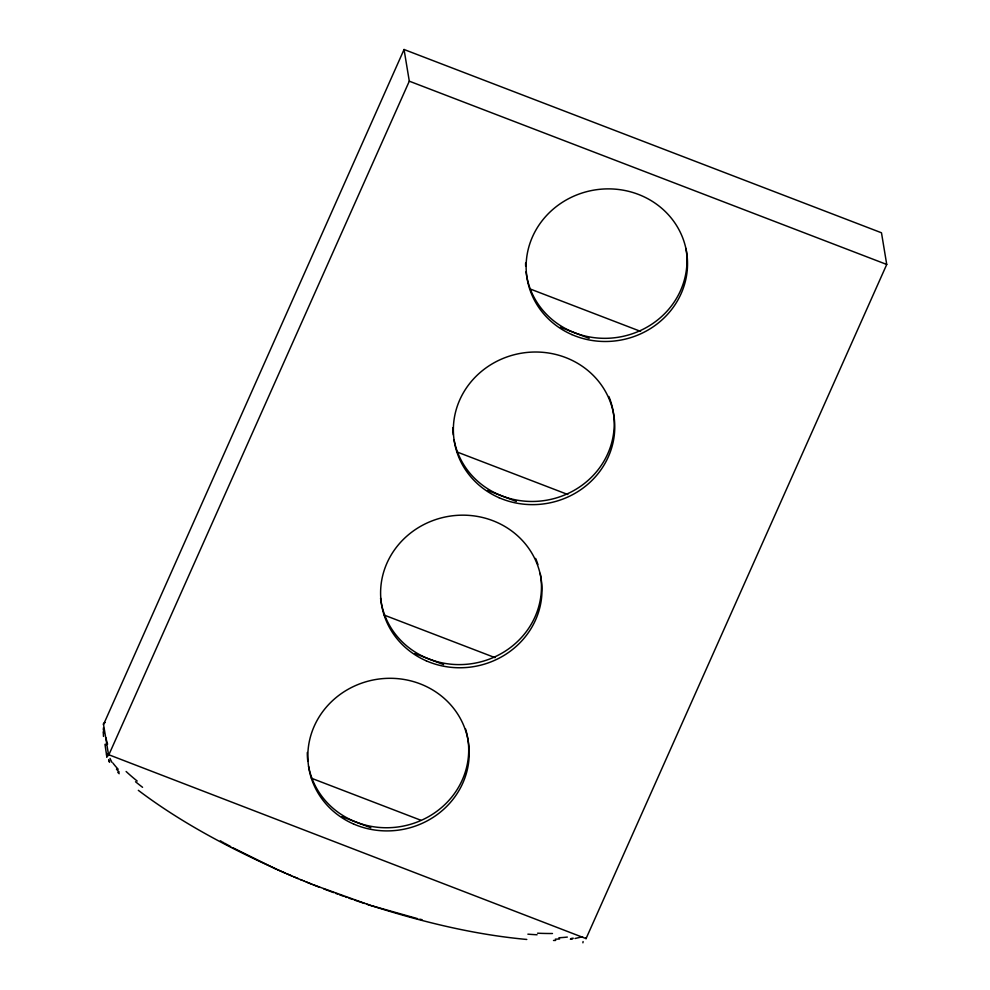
<?xml version="1.0" encoding="UTF-8"?>
<svg xmlns="http://www.w3.org/2000/svg" width="990" height="990" viewBox="0 0 990 990"><rect width="100%" height="100%" fill="white"/><g stroke="black" fill="none" stroke-linecap="round" stroke-linejoin="round"><path stroke-width="1.49" d="M103.282 731.709L103.48 736.424M106.561 755.036L106.908 753.613M103.331 730.088L103.443 727.761M103.48 724.606L404.056 49.5L881.484 232.786L886.731 264.466L586.055 938.607L108.467 754.615M404.056 49.5L409.303 81.18L108.628 755.321L103.393 723.69M582.553 936.738L575.017 938.495M572.616 938.928L570.401 939.263M555.687 940.426L553.497 940.475M526.791 939.461C472.317 934.461 418.918 921.084 366.981 904.241M419.797 919.178L422.012 919.698M417.57 918.658L371.349 905.64M370.805 905.516L313.026 884.701M364.493 903.449L354.346 900.021M352.564 899.403L348.925 898.14M345.188 896.816L347.069 897.485M343.295 896.136L339.434 894.75M335.548 893.327L337.491 894.044M333.618 892.609L323.755 888.896M409.303 81.18L886.731 264.466M529.675 288.795L640.592 331.378M560.315 327.269L589.137 338.332M456.91 451.935L567.827 494.517M487.563 490.409L516.372 501.472M384.145 615.075L495.062 657.657M414.798 653.548L443.607 664.612M311.38 778.214L420.861 820.252M342.033 816.688L370.842 827.751M319.745 887.349L304.338 881.187M311.986 884.28L306.232 881.954M304.462 881.236L300.613 879.652M302.321 880.357L296.988 878.142M298.064 878.576L293.473 876.657M295.936 877.685L290.058 875.197M286.766 873.774L291.691 875.878M289.575 874.974L283.561 872.376M285.355 873.143L277.447 869.678M283.251 872.215L274.515 868.354M276.903 869.381C228.418 847.452 180.873 822.492 138.328 790.329M274.774 868.428L232.799 847.725M230.707 846.586L224.483 843.146M222.441 841.983L223.455 842.564M220.386 840.807L221.413 841.401M119.184 773.735L117.773 772.299M109.581 762.35L108.628 760.803M585.87 937.815L586.055 938.607M104.965 744.332L106.809 756.645M465.56 728.949A80.821 76.181 -9.4 0 1 406.284 825.425A80.821 76.181 -9.4 0 1 308.571 766.31M307.791 761.199A80.821 76.181 -9.4 0 1 307.308 752.511M540.206 573.42A80.821 76.181 -9.4 0 1 472.279 663.609A80.821 76.181 -9.4 0 1 380.556 598.059M535.615 558.409A80.821 76.181 -9.4 0 1 537.929 564.56M608.875 396.483A80.821 76.181 -9.4 0 1 555.192 498.267A80.821 76.181 -9.4 0 1 454.101 440.03M453.321 434.919A80.821 76.181 -9.4 0 1 452.838 427.754M685.959 248.416A80.821 76.181 -9.4 0 1 617.129 337.429A80.821 76.181 -9.4 0 1 526.074 271.767M525.653 266.149A80.821 76.181 -9.4 0 1 525.603 263.093M583.085 941.54A33.239 6.101 -67.2 0 1 582.9 942.814M573.198 938.161A25.752 4.059 -4.6 0 1 571.02 938.52M567.32 937.072A43.102 10.964 -1.3 0 1 558.904 937.765M559.622 938.99A64.585 23.599 0.9 0 1 555.316 939.163M552.47 933.508A116.56 49.29 1.4 0 1 537.558 933.199M537.087 934.77A186.714 99.73 1.6 0 1 527.88 934.164M103.95 723.071A33.239 5.507 -70.7 0 1 105.212 722.589M103.653 733.132A28.883 3.774 83.8 0 1 103.678 731.511M107.601 744.195A22.226 9.467 67.3 0 1 105.942 737.748M106.041 744.777A25.752 15.531 60.5 0 1 105.819 744.183M106.759 757.189A33.239 5.631 -70.8 0 1 108.17 755.506M107.007 754.034A28.883 3.935 78.3 0 1 107.229 753.6M111.907 762.288A22.226 4.455 54.6 0 1 110.026 758.402M109.605 761.26A25.752 7.623 42.2 0 1 108.653 759.602M118.194 769.267A43.102 15.766 37 0 1 112.922 763.043M119.196 772.076A64.585 29.316 32.2 0 1 116.449 769.18M137.202 781.06A116.56 58.497 30.2 0 1 126.114 771.495M142.572 787.31A186.714 111.697 26.5 0 1 135.506 781.741M353.554 823.989A80.821 76.181 -9.4 0 0 469 747.425A80.821 76.181 -9.4 0 0 343.047 692.406A80.821 76.181 -9.4 0 0 353.554 823.989M426.319 660.85A80.821 76.181 -9.4 0 0 541.765 584.286A80.821 76.181 -9.4 0 0 415.812 529.266A80.821 76.181 -9.4 0 0 426.319 660.85M499.071 497.71A80.821 76.181 -9.4 0 0 614.53 421.134A80.821 76.181 -9.4 0 0 488.565 366.127A80.821 76.181 -9.4 0 0 499.071 497.71M571.836 334.571A80.821 76.181 -9.4 0 0 687.295 257.994A80.821 76.181 -9.4 0 0 561.33 202.987A80.821 76.181 -9.4 0 0 571.836 334.571"/></g></svg>
